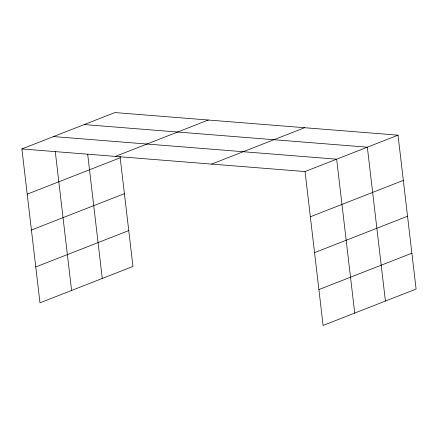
<?xml version="1.0" encoding="UTF-8"?>
<svg xmlns="http://www.w3.org/2000/svg" width="438" height="438" viewBox="0 0 438 438"><rect width="100%" height="100%" fill="white"/><g stroke="black" fill="none" stroke-linecap="round" stroke-linejoin="round"><path stroke-width="0.66" d="M120.039 156.432L132.96 266.441L39.978 302.822L21.9 148.947L114.887 112.566L398.022 135.178L416.1 289.053L323.113 325.434L305.04 171.559L398.022 135.178M115.336 156.41L208.318 120.023M27.211 194.165L120.198 157.784M31.426 230.021L124.408 193.64M211.603 164.097L304.585 127.715M35.763 266.966L128.75 230.585M310.35 216.777L403.338 180.396M314.561 252.633L407.548 216.252M318.902 289.578L411.89 253.197M84.2 124.567L367.34 147.179L385.413 301.059M53.513 136.574L336.652 159.186L354.731 313.066M21.9 148.947L305.04 171.559M87.688 154.264L102.278 278.448M55.259 151.422L71.591 290.454"/></g></svg>
